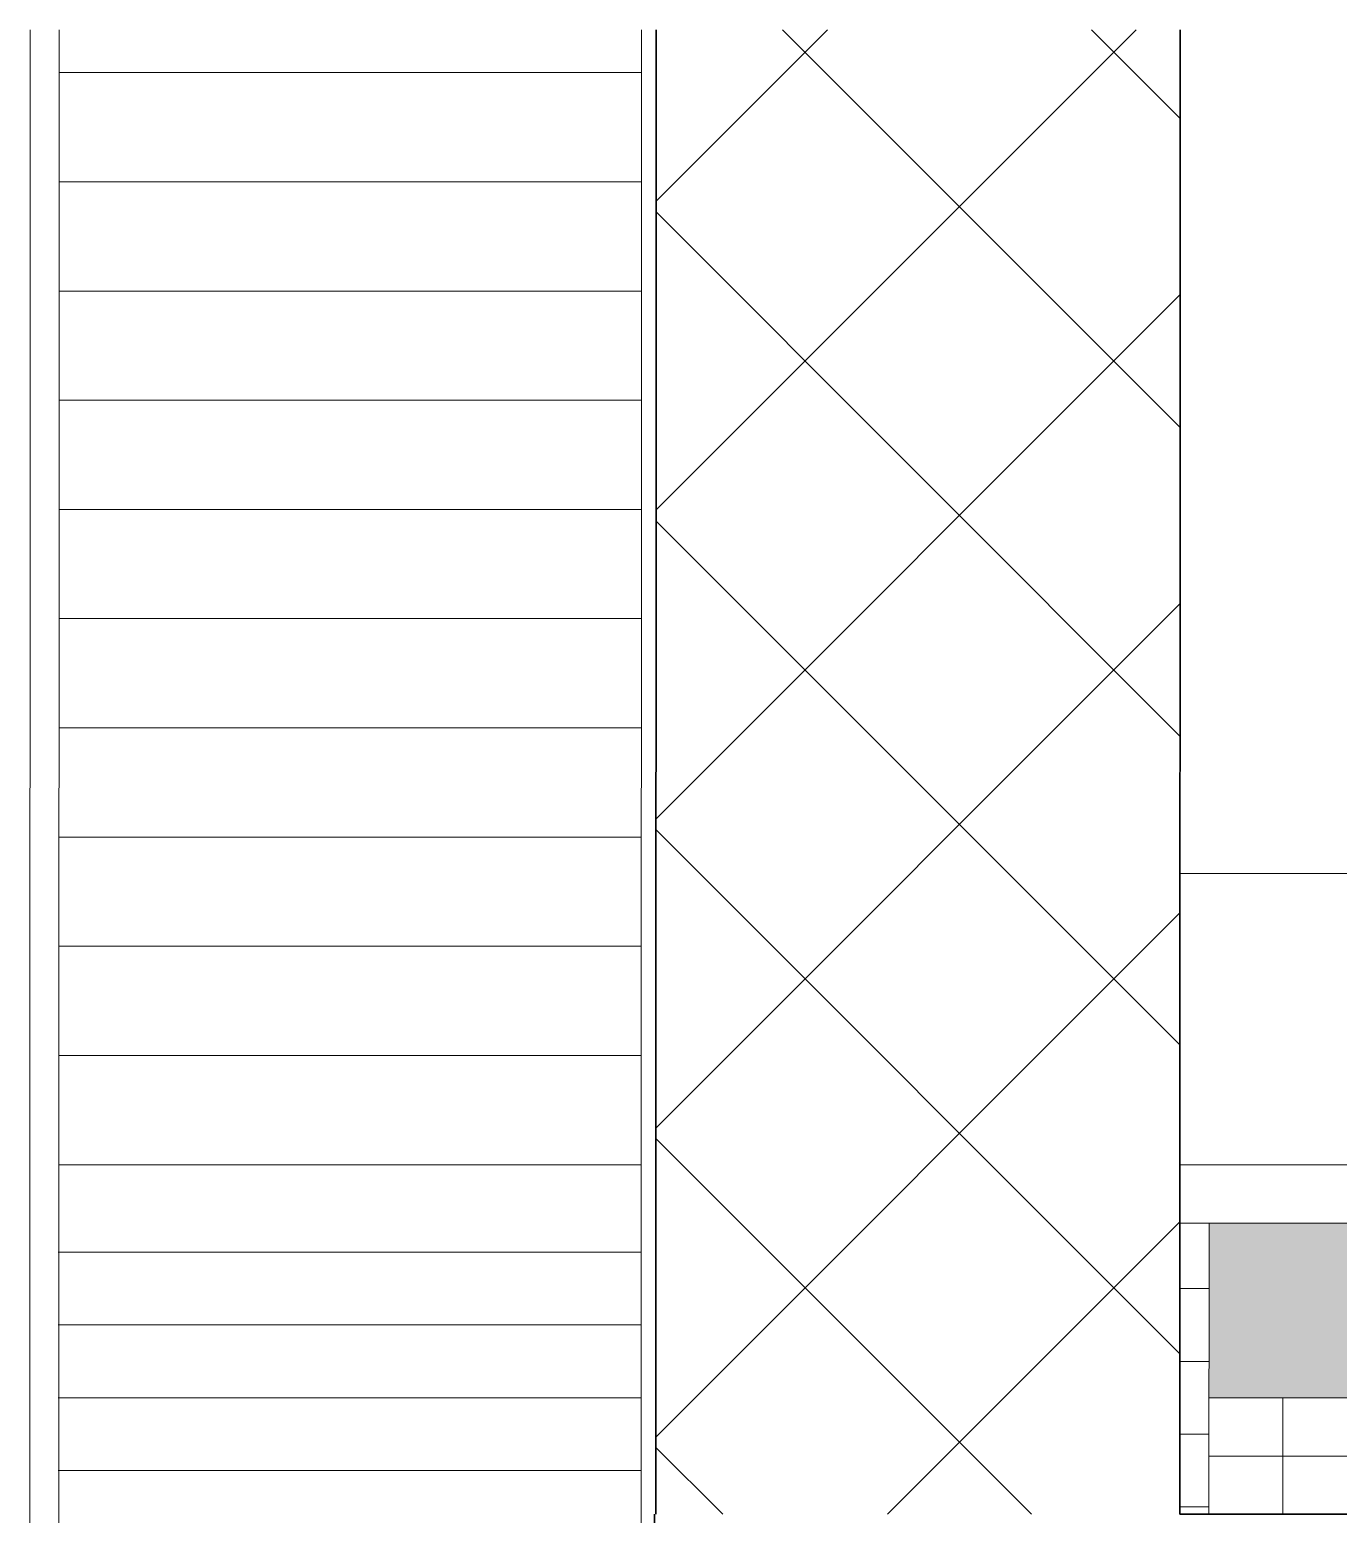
# Model space of a CAD drawing. Header units: metres. Extents: x -0.64 to 0.89, y -0.01 to 0.61.
# Drawn here: x 0.28516 to 0.29415, y 0.41726 to 0.42746 of the extents above; entities that cross this region are included whole.
import ezdxf
from ezdxf.xclip import XClip

# ---------------------------------------------------------------- set-up
doc = ezdxf.new("R2010")
doc.units = ezdxf.units.M
doc.header["$MEASUREMENT"] = 0
doc.header["$XCLIPFRAME"] = 0
for name, color, linetype in [('010 Aussenwände', 7, 'Continuous'), ('010 Aussenwände Bauteilschraffuren', 7, 'Continuous'), ('010 Aussenwände Schichttrennlinien', 7, 'Continuous'), ('011_Stift 1.Grau', 7, 'Continuous'), ('015 Innenwände', 7, 'Continuous'), ('025 Unterzüge', 7, 'Continuous'), ('030 Bodenaufbauten', 7, 'Continuous'), ('030 Bodenaufbauten Bauteilschraffuren', 7, 'Continuous'), ('030 Bodenaufbauten Schichttrennlinien', 7, 'Continuous'), ('035 Decken', 7, 'Continuous'), ('035 Decken Bauteilschraffuren', 7, 'Continuous'), ('035 Decken Schichttrennlinien', 7, 'Continuous'), ('060 Möbel Einbau', 7, 'Continuous')]:
    doc.layers.add(name, color=color, linetype=linetype)
pattern_1 = [(90.0000000000002, (0.7902645995048712, 0.3640633145647977), (-0.00075, 0), [])]

# ---------------------------------------------------------------- blocks, each defined once
blk = doc.blocks.new('Zeichnung_6_5', base_point=(-3.546987159042529, 0.3636633685485122))
at = {"layer": '010 Aussenwände Bauteilschraffuren', "linetype": 'Continuous', "lineweight": 0, "true_color": 0x000000}
h = blk.add_hatch(dxfattribs=at)
h.set_pattern_fill('Dämmstoff__allgemein_ver_35', color=18, style=0, pattern_type=2)
h.set_pattern_definition([(2.035554996136651e-13, (0.1644393654388789, 0.2516633686252964), (0, 0.00075), [])])
h.paths.add_polyline_path([(0.2893596701677836, 0.4274582880213622), (0.2853596657755322, 0.4274582880213622), (0.2853596682148954, 0.4194080283544326), (0.2893596701677836, 0.4194080283544326)])
at = {"layer": '015 Innenwände', "linetype": 'Continuous', "lineweight": 0, "true_color": 0x000000}
h = blk.add_hatch(dxfattribs=at)
h.set_pattern_fill('Dämmstoff__allgemein_hor_85', color=18, style=0, pattern_type=2)
h.set_pattern_definition([(180, (0.2931596651012676, 0.4178133726509897), (0, 0.0005), [])])
h.paths.add_polyline_path([(0.2932563821043934, 0.4172633182862467), (0.2932596651030486, 0.4192633722699612), (0.2930596651030686, 0.4192633722699612), (0.2930563821079555, 0.4172633182862467)])
at = {"layer": '025 Unterzüge', "linetype": 'Continuous', "lineweight": 0, "true_color": 0x000000}
h = blk.add_hatch(dxfattribs=at)
h.set_pattern_fill('Dämmstoff__allgemein_ver_36', color=18, style=0, pattern_type=2)
h.set_pattern_definition([(180.0000000000002, (0.2870519207180706, 0.4140633580584184), (0, 0.0005), [])])
h.paths.add_polyline_path([(0.2893596694221001, 0.4194633580584184), (0.2853519209496622, 0.4194633580584184), (0.2853474332345751, 0.4098633077031125), (0.2859474333025172, 0.4098633077031125), (0.2859474333025172, 0.4154633077031125), (0.2885434332345742, 0.4154633077031125), (0.2885434332345742, 0.4098633077031125), (0.2890214321396707, 0.4098633077031125), (0.2890214321396707, 0.410242408562605), (0.2891752509573471, 0.4103571057490009), (0.2891606675689693, 0.4107186710791881), (0.2893777921947183, 0.4108925885997288), (0.289355181707013, 0.4144328000381902)])
at = {"layer": '030 Bodenaufbauten Bauteilschraffuren', "linetype": 'Continuous', "lineweight": 0, "true_color": 0x000000}
h = blk.add_hatch(dxfattribs=at)
h.set_pattern_fill('Unterlagsboden_0005', color=18, style=0, pattern_type=2)
h.set_pattern_definition([(44.99999999999999, (-3.546987159042529, 0.3656633685485122), (-0.0006363961030678926, 0.0006363961030678931), [0, -0.0006, 0, -0.0009000000000000001]), (109.9999999999999, (-3.544987159042529, 0.3656633685485122), (0.0008457233587073183, 0.0003078181289930998), [0, -0.00044, 0, -0.00076])])
h.paths.add_polyline_path([(0.2932563821079555, 0.4180633179108144), (0.3689563823038435, 0.4180633141893655), (0.3689596652989362, 0.4192633685485122), (0.2932596651030486, 0.4192633722699612)])
h = blk.add_hatch(dxfattribs=at)
h.set_pattern_fill('Dämmstoff__allgemein_ver_35', color=18, style=0, pattern_type=2)
h.set_pattern_definition(pattern_1)
h.paths.add_polyline_path([(0.2932563821049867, 0.4176633182862467), (0.3689563823038435, 0.4176633143775756), (0.3689563823038435, 0.4180633141893655), (0.2932563821055805, 0.4180633182862467)])
h = blk.add_hatch(dxfattribs=at)
h.set_pattern_fill('Dämmstoff__allgemein_ver_35', color=18, style=0, pattern_type=2)
h.set_pattern_definition(pattern_1)
h.paths.add_polyline_path([(0.3689563823038435, 0.4176633143775756), (0.2932563821049867, 0.4176633182862467), (0.2932563821079555, 0.4172633171327367), (0.3689563823038435, 0.4172633134112878)])
at = {"layer": '035 Decken Bauteilschraffuren', "linetype": 'Continuous', "lineweight": 0, "true_color": 0x000000}
h = blk.add_hatch(dxfattribs=at)
h.set_pattern_fill('Beton_0005', color=18, style=0, pattern_type=2)
h.set_pattern_definition([(44.99999999999999, (-3.546987159042529, 0.3636633685485122), (-0.001060660171779821, 0.001060660171779822), []), (135.0000000000002, (-3.546987159042529, 0.3636633685485122), (0.001060660171779818, 0.001060660171779824), [])])
h.paths.add_polyline_path([(0.2894563860409125, 0.4172633133743708), (0.2930563860909576, 0.4172633182530973), (0.2930584010049812, 0.4274582880213622), (0.289458400954936, 0.4274582880213622)])
at = {"layer": '010 Aussenwände', "color": 7, "linetype": 'Continuous', "lineweight": 13, "ltscale": 1000}
blk.add_line((0.2851584134307765, 0.4274582880213622), (0.2851551812745038, 0.4095645561906529), dxfattribs=at)
at = {"layer": '010 Aussenwände', "color": 7, "linetype": 'Continuous', "lineweight": 35, "ltscale": 1000}
blk.add_line((0.2930583985656179, 0.4274582880213622), (0.2930563812122312, 0.4172633182530973), dxfattribs=at)
at = {"layer": '010 Aussenwände Schichttrennlinien', "color": 7, "linetype": 'Continuous', "lineweight": 20, "ltscale": 1000}
for p, q in [((0.2853583729130232, 0.4274582880213622), (0.285355177347199, 0.4098633074441326)), ((0.2893581919136695, 0.4274582880213622), (0.2893551817394504, 0.4144250752327399)), ((0.2893582358222076, 0.4274582880213622), (0.2893551817394504, 0.4144328006960721))]:
    blk.add_line(p, q, dxfattribs=at)
at = {"layer": '010 Aussenwände Schichttrennlinien', "color": 7, "linetype": 'Continuous', "lineweight": 35, "ltscale": 1000}
blk.add_line((0.2894583985155728, 0.4274582880213622), (0.2894563836015492, 0.4172633182530973), dxfattribs=at)
at = {"layer": '015 Innenwände', "color": 7, "linetype": 'Continuous', "lineweight": 13, "ltscale": 1000}
blk.add_line((0.293259665546553, 0.4192633716758507), (0.2932563821636527, 0.4172633182530973), dxfattribs=at)
at = {"layer": '030 Bodenaufbauten', "color": 7, "linetype": 'Continuous', "lineweight": 20, "ltscale": 1000}
blk.add_line((0.3571596658250134, 0.4196633686999673), (0.2930596645951315, 0.4196633711393306), dxfattribs=at)
at = {"layer": '030 Bodenaufbauten Schichttrennlinien', "color": 7, "linetype": 'Continuous', "lineweight": 13, "ltscale": 1000}
for p, q in [((0.3691596643655883, 0.4192633692364875), (0.2930596645951315, 0.4192633716758507)), ((0.3689563824706297, 0.4180633147406938), (0.2932563821636527, 0.418063317180057)), ((0.3689563824706297, 0.4176633152772139), (0.2932563821636527, 0.4176633177165772))]:
    blk.add_line(p, q, dxfattribs=at)
at = {"layer": '035 Decken', "color": 7, "linetype": 'Continuous', "lineweight": 35, "ltscale": 1000, "flags": 128}
blk.add_lwpolyline([(0.2894486370832667, 0.4172633145647978), (0.2894474323632723, 0.4124633205120852)], dxfattribs=at)
at = {"layer": '035 Decken Schichttrennlinien', "color": 7, "linetype": 'Continuous', "lineweight": 35, "ltscale": 1000, "flags": 128}
blk.add_lwpolyline([(0.4031196229619454, 0.4172633145647978), (0.4001563825053021, 0.4172633145647978), (0.3971563825053019, 0.4172633145647978), (0.3711563825053017, 0.4172633145647978), (0.3691563825053024, 0.4172633145647978), (0.2930563824978663, 0.4172633182862467)], dxfattribs=at)
at = {"layer": '060 Möbel Einbau', "color": 7, "linetype": 'Continuous', "lineweight": 13, "ltscale": 1000}
blk.add_line((0.2930596645951315, 0.4216633733354563), (0.3561596659466321, 0.4216633684567299), dxfattribs=at)

msp = doc.modelspace()

# ---------------------------------------------------------------- block references
at = {"layer": '011_Stift 1.Grau', "color": 7, "linetype": 'Continuous', "lineweight": 13, "ltscale": 1000}
ref = msp.add_blockref('Zeichnung_6_5', (-3.546987159042529, 0.3636633685485122), dxfattribs=at)
XClip(ref).set_block_clipping_path([(0.2394168841950646, 0.2863844754022507), (0.4031196229619455, 0.4274582881007655)])

doc.saveas('drawing.dxf')
